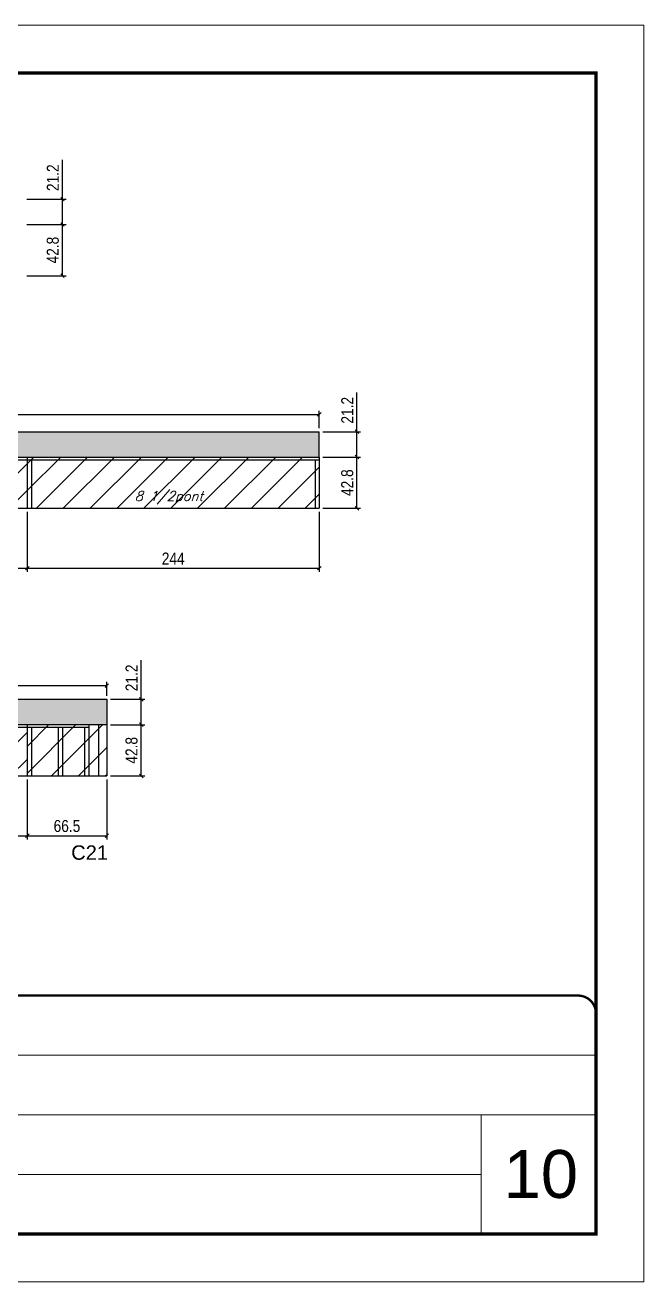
# Model space of a CAD drawing. Extents: x -21493 to -15213, y -12134 to 11887.
# Drawn here: x -18927 to -18410, y 8540 to 9590 of the extents above; entities that cross this region are included whole.
import ezdxf

# ---------------------------------------------------------------- set-up
doc = ezdxf.new("R2010")
doc.units = 0
doc.linetypes.add('CONTINUO', pattern=[0])
doc.linetypes.add('DASHED', pattern=[0.75, 0.5, -0.25])
for name, color, linetype in [('5', 5, 'Continuous'), ('COTA', 241, 'Continuous'), ('Painéis', 200, 'Continuous'), ('Reaproveitamento', 251, 'Continuous'), ('SARR_2.2x7', 40, 'Continuous'), ('SARR_3.5x7', 81, 'Continuous'), ('texto', 7, 'Continuous')]:
    doc.layers.add(name, color=color, linetype=linetype)
for name, color, linetype, lineweight in [('CARIMBO', 255, 'Continuous', 9), ('Folhas', 255, 'Continuous', 9), ('SARRAFO DE PRESSAO', 251, 'DASHED', 9)]:
    doc.layers.add(name, color=color, linetype=linetype, lineweight=lineweight)
doc.styles.add('ARIAL', font='arial.ttf')
doc.styles.add('COTA TECNICA', font='techl___.ttf', dxfattribs={"height": 10})
doc.styles.add('COTA TECNICA-50', font='techl___.ttf', dxfattribs={"height": 9})
doc.styles.add('Romans', font='romans.shx')
doc.styles.get("Standard").update_dxf_attribs({"font": 'arial.ttf'})
doc.dimstyles.new('COTA PAINEL-50', dxfattribs={"dimtxt": 9, "dimasz": 3, "dimexe": 3, "dimexo": 3, "dimgap": 3, "dimtad": 1, "dimdec": 1, "dimzin": 12, "dimdsep": 46, "dimtxsty": 'COTA TECNICA-50', "dimblk1": 'OBLIQUE', "dimblk2": 'OBLIQUE', "dimsah": 1, "dimcen": 0.9, "dimclrd": 4, "dimclre": 4, "dimclrt": 240, "dimadec": 1, "dimazin": 3, "dimtfac": 1, "dimtdec": 1, "dimtmove": 0, "dimatfit": 3, "dimfxl": 1, "dimtolj": 1, "dimtzin": 12, "dimarcsym": 0})
doc.dimstyles.new('PAINEL', dxfattribs={"dimtxt": 10, "dimasz": 3, "dimexe": 3, "dimexo": 3, "dimgap": 3, "dimtad": 1, "dimdec": 1, "dimzin": 12, "dimdsep": 46, "dimtxsty": 'COTA TECNICA', "dimblk1": 'OBLIQUE', "dimblk2": 'OBLIQUE', "dimsah": 1, "dimcen": 0.9, "dimclrd": 4, "dimclre": 4, "dimclrt": 240, "dimadec": 1, "dimazin": 3, "dimtfac": 1, "dimtdec": 1, "dimtmove": 0, "dimatfit": 3, "dimfxl": 1, "dimtolj": 1, "dimtzin": 12, "dimarcsym": 0})
pattern_1 = [(50, (-161865.0404, -18028.9707), (5.46554007, -0.47817257), [0.5715, -6.2865]), (355, (-161865.0404, -18028.971), (-1.05730264, 5.73170536), [0.4572, -5.02921753]), (100.4514447, (-161864.585, -18029.0106), (4.40823741, 5.25353256), [0.48570026, -5.34270734]), (46.1842, (-161865.0404, -18027.447), (8.13237123, -1.26126984), [0.85725, -9.42975]), (96.6355576, (-161864.363, -18027.552), (7.122124, 7.42278374), [0.7285507, -8.01406824]), (351.184151, (-161865.04, -18027.447), (7.122124, 7.42278374), [0.685799, -7.54379196]), (21, (-161864.2784, -18027.8277), (4.54843174, -3.06795595), [0.5715, -6.2865]), (326, (-161864.2784, -18027.828), (1.85406085, 5.52563898), [0.4572, -5.0292]), (71.451445, (-161863.8994, -18028.0834), (6.40249258, 2.45768307), [0.48570026, -5.34269813]), (37.5, (-161865.0404, -18028.9707), (0.092658098, 2.536651166), [0, -4.96824, 0, -5.1054, 0, -5.04825]), (7.5, (-161865.0404, -18028.9707), (2.004589875, 3.005417245), [0, -2.91084, 0, -4.85394, 0, -1.92405]), (327.5, (-161866.7397, -18028.9707), (4.067717855, -0.17186232), [0, -1.905, 0, -5.9436, 0, -7.8867]), (317.5, (-161867.5017, -18028.9707), (4.44387544, 0.76279473), [0, -2.4765, 0, -3.94716, 0, -5.6007])]
pattern_2 = [(45, (-158630.698, -18004.242), (-11.2253202, 11.2253202), [])]

# ---------------------------------------------------------------- blocks, each defined once
blk = doc.blocks.new('_Oblique')
at = {"color": 0, "linetype": 'ByBlock', "lineweight": -2}
blk.add_line((-0.5, -0.5), (0.5, 0.5), dxfattribs=at)
blk = doc.blocks.new('*D750')
at = {"layer": 'COTA', "color": 4, "lineweight": -2, "ltscale": 25, "transparency": 16777216}
for p, q in [((-19169.1, 9183.4), (-19169.1, 9133.4)), ((-18925.1, 9183.4), (-18925.1, 9133.4)), ((-19169.1, 9136.4), (-18925.1, 9136.4))]:
    blk.add_line(p, q, dxfattribs=at)
at = {"layer": 'Defpoints', "color": 0, "ltscale": 25, "transparency": 16777216}
for p in [(-19169.1, 9186.4), (-18925.1, 9186.4), (-18925.1, 9136.4)]:
    blk.add_point(p, dxfattribs=at)
at = {"layer": 'COTA', "color": 4, "lineweight": -2, "ltscale": 25, "transparency": 16777216, "xscale": 3, "yscale": 3, "zscale": 3, "rotation": 180}
blk.add_blockref('_Oblique', (-19169.1, 9136.4), dxfattribs=at)
at = {"layer": 'COTA', "color": 4, "lineweight": -2, "ltscale": 25, "transparency": 16777216, "xscale": 3, "yscale": 3, "zscale": 3}
blk.add_blockref('_Oblique', (-18925.1, 9136.4), dxfattribs=at)
at = {"layer": 'COTA', "color": 240, "ltscale": 25, "transparency": 16777216, "insert": (-19047.1, 9144.4), "char_height": 10, "attachment_point": 5, "style": 'COTA TECNICA'}
blk.add_mtext('\\A1;244', dxfattribs=at)
blk = doc.blocks.new('*D751')
at = {"layer": 'COTA', "color": 4, "lineweight": -2, "ltscale": 25, "transparency": 16777216}
for p, q in [((-18925.1, 9183.4), (-18925.1, 9133.4)), ((-18681.1, 9183.4), (-18681.1, 9133.4)), ((-18925.1, 9136.4), (-18681.1, 9136.4))]:
    blk.add_line(p, q, dxfattribs=at)
at = {"layer": 'Defpoints', "color": 0, "ltscale": 25, "transparency": 16777216}
for p in [(-18925.1, 9186.4), (-18681.1, 9186.4), (-18681.1, 9136.4)]:
    blk.add_point(p, dxfattribs=at)
at = {"layer": 'COTA', "color": 4, "lineweight": -2, "ltscale": 25, "transparency": 16777216, "xscale": 3, "yscale": 3, "zscale": 3, "rotation": 180}
blk.add_blockref('_Oblique', (-18925.1, 9136.4), dxfattribs=at)
at = {"layer": 'COTA', "color": 4, "lineweight": -2, "ltscale": 25, "transparency": 16777216, "xscale": 3, "yscale": 3, "zscale": 3}
blk.add_blockref('_Oblique', (-18681.1, 9136.4), dxfattribs=at)
at = {"layer": 'COTA', "color": 240, "ltscale": 25, "transparency": 16777216, "insert": (-18803.1, 9144.4), "char_height": 10, "attachment_point": 5, "style": 'COTA TECNICA'}
blk.add_mtext('\\A1;244', dxfattribs=at)
blk = doc.blocks.new('*D757')
at = {"layer": 'COTA', "color": 4, "lineweight": -2, "ltscale": 25, "transparency": 16777216}
for p, q in [((-19169.1, 8959.8), (-19169.1, 8909.8)), ((-18925.1, 8959.8), (-18925.1, 8909.8)), ((-19169.1, 8912.8), (-18925.1, 8912.8))]:
    blk.add_line(p, q, dxfattribs=at)
at = {"layer": 'Defpoints', "color": 0, "ltscale": 25, "transparency": 16777216}
for p in [(-19169.1, 8962.8), (-18925.1, 8962.8), (-18925.1, 8912.8)]:
    blk.add_point(p, dxfattribs=at)
at = {"layer": 'COTA', "color": 4, "lineweight": -2, "ltscale": 25, "transparency": 16777216, "xscale": 3, "yscale": 3, "zscale": 3, "rotation": 180}
blk.add_blockref('_Oblique', (-19169.1, 8912.8), dxfattribs=at)
at = {"layer": 'COTA', "color": 4, "lineweight": -2, "ltscale": 25, "transparency": 16777216, "xscale": 3, "yscale": 3, "zscale": 3}
blk.add_blockref('_Oblique', (-18925.1, 8912.8), dxfattribs=at)
at = {"layer": 'COTA', "color": 240, "ltscale": 25, "transparency": 16777216, "insert": (-19047.1, 8920.8), "char_height": 10, "attachment_point": 5, "style": 'COTA TECNICA'}
blk.add_mtext('\\A1;244', dxfattribs=at)
blk = doc.blocks.new('*D758')
at = {"layer": 'COTA', "color": 4, "lineweight": -2, "ltscale": 25, "transparency": 16777216}
for p, q in [((-18925.1, 8959.8), (-18925.1, 8909.8)), ((-18858.6, 8959.8), (-18858.6, 8909.8)), ((-18925.1, 8912.8), (-18858.6, 8912.8))]:
    blk.add_line(p, q, dxfattribs=at)
at = {"layer": 'Defpoints', "color": 0, "ltscale": 25, "transparency": 16777216}
for p in [(-18925.1, 8962.8), (-18858.6, 8962.8), (-18858.6, 8912.8)]:
    blk.add_point(p, dxfattribs=at)
at = {"layer": 'COTA', "color": 4, "lineweight": -2, "ltscale": 25, "transparency": 16777216, "xscale": 3, "yscale": 3, "zscale": 3, "rotation": 180}
blk.add_blockref('_Oblique', (-18925.1, 8912.8), dxfattribs=at)
at = {"layer": 'COTA', "color": 4, "lineweight": -2, "ltscale": 25, "transparency": 16777216, "xscale": 3, "yscale": 3, "zscale": 3}
blk.add_blockref('_Oblique', (-18858.6, 8912.8), dxfattribs=at)
at = {"layer": 'COTA', "color": 240, "ltscale": 25, "transparency": 16777216, "insert": (-18891.9, 8920.9), "char_height": 10, "attachment_point": 5, "style": 'COTA TECNICA'}
blk.add_mtext('\\A1;66.5', dxfattribs=at)
blk = doc.blocks.new('*D760')
at = {"layer": 'COTA', "color": 4, "lineweight": -2, "ltscale": 25, "transparency": 16777216}
for p, q in [((-18925.5, 9423.5), (-18892.6, 9423.5)), ((-18895.6, 9380.7), (-18895.6, 9423.5)), ((-18925.5, 9380.7), (-18892.6, 9380.7))]:
    blk.add_line(p, q, dxfattribs=at)
at = {"layer": 'Defpoints', "color": 0, "ltscale": 25, "transparency": 16777216}
for p in [(-18928.5, 9423.5), (-18895.6, 9423.5), (-18928.5, 9380.7)]:
    blk.add_point(p, dxfattribs=at)
at = {"layer": 'COTA', "color": 4, "lineweight": -2, "ltscale": 25, "transparency": 16777216, "xscale": 3, "yscale": 3, "zscale": 3}
for p, rotation in [((-18895.6, 9423.5), 90), ((-18895.6, 9380.7), 270)]:
    blk.add_blockref('_Oblique', p, dxfattribs=dict(at, rotation=rotation))
at = {"layer": 'COTA', "color": 240, "ltscale": 25, "transparency": 16777216, "insert": (-18903.7, 9402.1), "char_height": 10, "attachment_point": 5, "rotation": 90, "style": 'COTA TECNICA'}
blk.add_mtext('\\A1;42.8', dxfattribs=at)
blk = doc.blocks.new('*D761')
at = {"layer": 'COTA', "color": 4, "lineweight": -2, "ltscale": 25, "transparency": 16777216}
for p, q in [((-18895.6, 9444.7), (-18895.6, 9477.5)), ((-18925.5, 9444.7), (-18892.6, 9444.7)), ((-18895.6, 9423.5), (-18895.6, 9444.7)), ((-18925.5, 9423.5), (-18892.6, 9423.5))]:
    blk.add_line(p, q, dxfattribs=at)
at = {"layer": 'Defpoints', "color": 0, "ltscale": 25, "transparency": 16777216}
for p in [(-18928.5, 9444.7), (-18895.6, 9444.7), (-18928.5, 9423.5)]:
    blk.add_point(p, dxfattribs=at)
at = {"layer": 'COTA', "color": 4, "lineweight": -2, "ltscale": 25, "transparency": 16777216, "xscale": 3, "yscale": 3, "zscale": 3}
for p, rotation in [((-18895.6, 9444.7), 90), ((-18895.6, 9423.5), 270)]:
    blk.add_blockref('_Oblique', p, dxfattribs=dict(at, rotation=rotation))
at = {"layer": 'COTA', "color": 240, "ltscale": 25, "transparency": 16777216, "insert": (-18903.7, 9462.6), "char_height": 10, "attachment_point": 5, "rotation": 90, "style": 'COTA TECNICA'}
blk.add_mtext('\\A1;21.2', dxfattribs=at)
blk = doc.blocks.new('*D762')
at = {"layer": 'COTA', "color": 4, "lineweight": -2, "ltscale": 25, "transparency": 16777216}
for p, q in [((-18678.1, 9229.2), (-18646.6, 9229.2)), ((-18649.6, 9186.4), (-18649.6, 9229.2)), ((-18678.1, 9186.4), (-18646.6, 9186.4))]:
    blk.add_line(p, q, dxfattribs=at)
at = {"layer": 'Defpoints', "color": 0, "ltscale": 25, "transparency": 16777216}
for p in [(-18681.1, 9229.2), (-18649.6, 9229.2), (-18681.1, 9186.4)]:
    blk.add_point(p, dxfattribs=at)
at = {"layer": 'COTA', "color": 4, "lineweight": -2, "ltscale": 25, "transparency": 16777216, "xscale": 3, "yscale": 3, "zscale": 3}
for p, rotation in [((-18649.6, 9229.2), 90), ((-18649.6, 9186.4), 270)]:
    blk.add_blockref('_Oblique', p, dxfattribs=dict(at, rotation=rotation))
at = {"layer": 'COTA', "color": 240, "ltscale": 25, "transparency": 16777216, "insert": (-18657.7, 9207.8), "char_height": 10, "attachment_point": 5, "rotation": 90, "style": 'COTA TECNICA'}
blk.add_mtext('\\A1;42.8', dxfattribs=at)
blk = doc.blocks.new('*D763')
at = {"layer": 'COTA', "color": 4, "lineweight": -2, "ltscale": 25, "transparency": 16777216}
for p, q in [((-18649.6, 9250.4), (-18649.6, 9283.1)), ((-18678.1, 9250.4), (-18646.6, 9250.4)), ((-18649.6, 9229.2), (-18649.6, 9250.4)), ((-18678.1, 9229.2), (-18646.6, 9229.2))]:
    blk.add_line(p, q, dxfattribs=at)
at = {"layer": 'Defpoints', "color": 0, "ltscale": 25, "transparency": 16777216}
for p in [(-18681.1, 9250.4), (-18649.6, 9250.4), (-18681.1, 9229.2)]:
    blk.add_point(p, dxfattribs=at)
at = {"layer": 'COTA', "color": 4, "lineweight": -2, "ltscale": 25, "transparency": 16777216, "xscale": 3, "yscale": 3, "zscale": 3}
for p, rotation in [((-18649.6, 9250.4), 90), ((-18649.6, 9229.2), 270)]:
    blk.add_blockref('_Oblique', p, dxfattribs=dict(at, rotation=rotation))
at = {"layer": 'COTA', "color": 240, "ltscale": 25, "transparency": 16777216, "insert": (-18657.7, 9268.3), "char_height": 10, "attachment_point": 5, "rotation": 90, "style": 'COTA TECNICA'}
blk.add_mtext('\\A1;21.2', dxfattribs=at)
blk = doc.blocks.new('*D764')
at = {"layer": 'COTA', "color": 4, "lineweight": -2, "ltscale": 25, "transparency": 16777216}
for p, q in [((-18855.6, 9005.6), (-18826.8, 9005.6)), ((-18829.8, 8962.8), (-18829.8, 9005.6)), ((-18855.6, 8962.8), (-18826.8, 8962.8))]:
    blk.add_line(p, q, dxfattribs=at)
at = {"layer": 'Defpoints', "color": 0, "ltscale": 25, "transparency": 16777216}
for p in [(-18858.6, 9005.6), (-18829.8, 9005.6), (-18858.6, 8962.8)]:
    blk.add_point(p, dxfattribs=at)
at = {"layer": 'COTA', "color": 4, "lineweight": -2, "ltscale": 25, "transparency": 16777216, "xscale": 3, "yscale": 3, "zscale": 3}
for p, rotation in [((-18829.8, 9005.6), 90), ((-18829.8, 8962.8), 270)]:
    blk.add_blockref('_Oblique', p, dxfattribs=dict(at, rotation=rotation))
at = {"layer": 'COTA', "color": 240, "ltscale": 25, "transparency": 16777216, "insert": (-18837.9, 8984.2), "char_height": 10, "attachment_point": 5, "rotation": 90, "style": 'COTA TECNICA'}
blk.add_mtext('\\A1;42.8', dxfattribs=at)
blk = doc.blocks.new('*D765')
at = {"layer": 'COTA', "color": 4, "lineweight": -2, "ltscale": 25, "transparency": 16777216}
for p, q in [((-18829.8, 9026.8), (-18829.8, 9059.6)), ((-18855.6, 9026.8), (-18826.8, 9026.8)), ((-18829.8, 9005.6), (-18829.8, 9026.8)), ((-18855.6, 9005.6), (-18826.8, 9005.6))]:
    blk.add_line(p, q, dxfattribs=at)
at = {"layer": 'Defpoints', "color": 0, "ltscale": 25, "transparency": 16777216}
for p in [(-18858.6, 9026.8), (-18829.8, 9026.8), (-18858.6, 9005.6)]:
    blk.add_point(p, dxfattribs=at)
at = {"layer": 'COTA', "color": 4, "lineweight": -2, "ltscale": 25, "transparency": 16777216, "xscale": 3, "yscale": 3, "zscale": 3}
for p, rotation in [((-18829.8, 9026.8), 90), ((-18829.8, 9005.6), 270)]:
    blk.add_blockref('_Oblique', p, dxfattribs=dict(at, rotation=rotation))
at = {"layer": 'COTA', "color": 240, "ltscale": 25, "transparency": 16777216, "insert": (-18837.9, 9044.7), "char_height": 10, "attachment_point": 5, "rotation": 90, "style": 'COTA TECNICA'}
blk.add_mtext('\\A1;21.2', dxfattribs=at)
blk = doc.blocks.new('9999999999')
at = {"color": 30, "linetype": 'CONTINUO'}
for p, q in [((98564.6, 34379.6), (99584, 34379.6)), ((98564.6, 34329.8), (99488, 34329.8)), ((99584, 34329.8), (99488, 34329.8)), ((99488, 34329.8), (99488, 34230.2)), ((98564.6, 34280), (99488, 34280))]:
    blk.add_line(p, q, dxfattribs=at)
at = {"color": 30, "linetype": 'CONTINUO', "const_width": 2}
blk.add_lwpolyline([(99584, 34230.2), (99584, 34414.4, 0.414214), (99569, 34429.4), (98229, 34429.4, 0.414214), (98214, 34414.4), (98214, 34245.2, 0.414214), (98229, 34230.2), (99584, 34230.2)], format="xyb", dxfattribs=at)
at = {"layer": 'Folhas'}
blk.add_lwpolyline([(98139, 34190.2), (99624, 34190.2), (99624, 35240.2), (98139, 35240.2)], close=True, dxfattribs=at)
at = {"layer": 'Folhas', "color": 30, "const_width": 3}
blk.add_lwpolyline([(98214, 34230.2), (99584, 34230.2), (99584, 35200.2), (98214, 35200.2)], close=True, dxfattribs=at)
blk = doc.blocks.new('*D1863')
at = {"layer": 'COTA', "color": 4, "lineweight": -2, "transparency": 16777216}
for p, q in [((-19657.1, 9253.4), (-19657.1, 9267.9)), ((-19657.1, 9264.9), (-18681.1, 9264.9)), ((-18681.1, 9253.4), (-18681.1, 9267.9))]:
    blk.add_line(p, q, dxfattribs=at)
at = {"layer": 'Defpoints', "color": 0, "transparency": 16777216}
for p in [(-18681.1, 9264.9), (-19657.1, 9250.4), (-18681.1, 9250.4)]:
    blk.add_point(p, dxfattribs=at)
at = {"layer": 'COTA', "color": 4, "lineweight": -2, "transparency": 16777216, "xscale": 3, "yscale": 3, "zscale": 3, "rotation": 180}
blk.add_blockref('_Oblique', (-19657.1, 9264.9), dxfattribs=at)
at = {"layer": 'COTA', "color": 4, "lineweight": -2, "transparency": 16777216, "xscale": 3, "yscale": 3, "zscale": 3}
blk.add_blockref('_Oblique', (-18681.1, 9264.9), dxfattribs=at)
at = {"layer": 'COTA', "color": 240, "transparency": 16777216, "insert": (-19169.1, 9272.6), "char_height": 9, "attachment_point": 5, "style": 'COTA TECNICA-50'}
blk.add_mtext('\\A1;976', dxfattribs=at)
blk = doc.blocks.new('*D1864')
at = {"layer": 'COTA', "color": 4, "lineweight": -2, "transparency": 16777216}
for p, q in [((-19657.1, 9029.8), (-19657.1, 9041.3)), ((-18858.6, 9029.8), (-18858.6, 9041.3)), ((-19657.1, 9038.3), (-18858.6, 9038.3))]:
    blk.add_line(p, q, dxfattribs=at)
at = {"layer": 'Defpoints', "color": 0, "transparency": 16777216}
for p in [(-18858.6, 9038.3), (-19657.1, 9026.8), (-18858.6, 9026.8)]:
    blk.add_point(p, dxfattribs=at)
at = {"layer": 'COTA', "color": 4, "lineweight": -2, "transparency": 16777216, "xscale": 3, "yscale": 3, "zscale": 3, "rotation": 180}
blk.add_blockref('_Oblique', (-19657.1, 9038.3), dxfattribs=at)
at = {"layer": 'COTA', "color": 4, "lineweight": -2, "transparency": 16777216, "xscale": 3, "yscale": 3, "zscale": 3}
blk.add_blockref('_Oblique', (-18858.6, 9038.3), dxfattribs=at)
at = {"layer": 'COTA', "color": 240, "transparency": 16777216, "insert": (-19257.9, 9045.9), "char_height": 9, "attachment_point": 5, "style": 'COTA TECNICA-50'}
blk.add_mtext('\\A1;798.5', dxfattribs=at)

msp = doc.modelspace()

# ---------------------------------------------------------------- hatches: boundary and pattern name
at = {"layer": 'COTA', "ltscale": 25}
h = msp.add_hatch(dxfattribs=at)
h.set_pattern_fill('AR-CONC', color=256, scale=0.03)
h.set_pattern_definition(pattern_1)
h.paths.add_polyline_path([(-19189.64, 9229.22), (-18681.14, 9229.22), (-18681.14, 9250.42), (-19189.64, 9250.42), (-19279.64, 9250.42), (-19657.14, 9250.42), (-19657.14, 9229.22), (-19279.64, 9229.22)])
h = msp.add_hatch(dxfattribs=at)
h.set_pattern_fill('AR-CONC', color=256, scale=0.03)
h.set_pattern_definition(pattern_1)
h.paths.add_polyline_path([(-19415.64, 9026.84), (-19505.64, 9026.84), (-19657.14, 9026.84), (-19657.14, 9005.64), (-19505.64, 9005.64), (-19413.14, 9005.64), (-18858.64, 9005.64), (-18858.64, 9026.84)])
at = {"layer": 'Reaproveitamento', "ltscale": 25}
h = msp.add_hatch(dxfattribs=at)
h.set_pattern_fill('ANSI31', color=256, scale=5)
h.set_pattern_definition(pattern_2)
h.paths.add_polyline_path([(-18925.14, 9229.22), (-19169.14, 9229.22), (-19169.14, 9186.42), (-18925.14, 9186.42)])
h.paths.add_polyline_path([(-19082.73, 9187.31), (-19015.11, 9187.31), (-19009.61, 9203.28), (-19077.23, 9203.28)], flags=24)
h = msp.add_hatch(dxfattribs=at)
h.set_pattern_fill('ANSI31', color=256, scale=5)
h.set_pattern_definition(pattern_2)
h.paths.add_polyline_path([(-18681.14, 9229.22), (-18925.14, 9229.22), (-18925.14, 9186.42), (-18681.14, 9186.42)])
h.paths.add_polyline_path([(-18843.13, 9187.31), (-18775.52, 9187.31), (-18770.02, 9203.28), (-18837.63, 9203.28)], flags=24)
h = msp.add_hatch(dxfattribs=at)
h.set_pattern_fill('ANSI31', color=256, scale=5)
h.set_pattern_definition(pattern_2)
h.paths.add_polyline_path([(-18925.14, 9005.64), (-19169.14, 9005.64), (-19169.14, 8962.84), (-18925.14, 8962.84)])
h.paths.add_polyline_path([(-19077.41, 8963.73), (-19009.79, 8963.73), (-19004.29, 8979.7), (-19071.91, 8979.7)], flags=24)
h = msp.add_hatch(dxfattribs=at)
h.set_pattern_fill('ANSI31', color=256, scale=5)
h.set_pattern_definition([(45, (-157032.198, -20301.392), (-11.2253202, 11.2253202), [])])
h.paths.add_polyline_path([(-18925.14, 9005.64), (-18925.14, 8962.84), (-18858.64, 8962.84), (-18858.64, 9005.64)])

# ---------------------------------------------------------------- linework, layer by layer
at = {"layer": 'COTA', "ltscale": 25}
for p, q in [((-19189.64, 9250.42), (-18681.14, 9250.42)), ((-18681.14, 9229.22), (-18681.14, 9250.42)), ((-19415.64, 9026.84), (-18858.64, 9026.84)), ((-18858.64, 9026.84), (-18858.64, 9005.64))]:
    msp.add_line(p, q, dxfattribs=at)
at = {"layer": 'Painéis'}
for p, q in [((-19189.64, 9229.22), (-18681.14, 9229.22)), ((-19657.14, 9186.42), (-18681.14, 9186.42)), ((-19189.64, 9186.42), (-18681.14, 9186.42)), ((-19413.14, 9005.64), (-18858.64, 9005.64)), ((-19657.14, 8962.84), (-18858.64, 8962.84))]:
    msp.add_line(p, q, dxfattribs=at)
at = {"layer": 'Painéis', "ltscale": 25}
for p, q in [((-18925.14, 9229.22), (-18925.14, 9186.42)), ((-18681.14, 9229.22), (-18681.14, 9186.42)), ((-18925.14, 9005.64), (-18925.14, 8962.84)), ((-18858.64, 9005.64), (-18858.64, 8962.84))]:
    msp.add_line(p, q, dxfattribs=at)
at = {"layer": 'SARR_2.2x7', "linetype": 'Continuous'}
for p, q in [((-19169.14, 9227.02), (-18681.14, 9227.02)), ((-19413.14, 9003.44), (-18873.64, 9003.44)), ((-18865.64, 9005.64), (-18865.64, 8962.84))]:
    msp.add_line(p, q, dxfattribs=at)
at = {"layer": 'SARR_3.5x7'}
for p, q in [((-18921.64, 9227.02), (-18921.64, 9186.42)), ((-18684.64, 9227.02), (-18684.64, 9186.42)), ((-18921.64, 9003.44), (-18921.64, 8962.84)), ((-18899.14, 9003.44), (-18899.14, 8962.84)), ((-18895.64, 9003.44), (-18895.64, 8962.84)), ((-18877.14, 9003.44), (-18877.14, 8962.84)), ((-18873.64, 9005.64), (-18873.64, 8962.84))]:
    msp.add_line(p, q, dxfattribs=at)

# ---------------------------------------------------------------- block references
at = {"layer": 'SARRAFO DE PRESSAO', "color": 6, "linetype": 'ByBlock'}
msp.add_blockref('9999999999', (-118033.89, -25650.12), dxfattribs=at)

# ---------------------------------------------------------------- texts
at = {"layer": '5', "linetype": 'Continuous'}
msp.add_text('C21', height=12, rotation=359.99996, dxfattribs=at).set_placement((-18888.34, 8892.77))
at = {"layer": 'CARIMBO', "style": 'ARIAL'}
msp.add_text('10', height=40, dxfattribs=at).set_placement((-18527.05, 8610.23))
at = {"layer": 'texto', "color": 2, "insert": (-18806.77, 9195.3), "char_height": 8, "attachment_point": 5, "style": 'Romans'}
msp.add_mtext('{\\Q19;\\C256;8 1/2pont}', dxfattribs=at)

# ---------------------------------------------------------------- dimensions: what is measured, and where the dimension line sits
at = {"layer": 'COTA', "ltscale": 25}
for base, p1, p2, picture, middle in [((-18895.61, 9444.73), (-18928.53, 9423.53), (-18928.53, 9444.73), '*D761', (-18903.67, 9462.6)), ((-18895.61, 9423.53), (-18928.53, 9380.73), (-18928.53, 9423.53), '*D760', (-18903.7, 9402.13)), ((-18649.61, 9250.42), (-18681.14, 9229.22), (-18681.14, 9250.42), '*D763', (-18657.67, 9268.29)), ((-18649.61, 9229.22), (-18681.14, 9186.42), (-18681.14, 9229.22), '*D762', (-18657.7, 9207.82)), ((-18829.8, 9026.84), (-18858.64, 9005.64), (-18858.64, 9026.84), '*D765', (-18837.86, 9044.7)), ((-18829.8, 9005.64), (-18858.64, 8962.84), (-18858.64, 9005.64), '*D764', (-18837.89, 8984.24))]:
    dim = msp.add_linear_dim(base=base, p1=p1, p2=p2, angle=90, dimstyle='PAINEL', dxfattribs=at)
    dim.commit()
    dim.dimension.update_dxf_attribs({"geometry": picture, "text_midpoint": middle})
at = {"layer": 'COTA'}
for base, p1, p2, picture, middle in [((-18681.14, 9264.94), (-19657.14, 9250.42), (-18681.14, 9250.42), '*D1863', (-19169.14, 9272.56)), ((-18858.64, 9038.32), (-19657.14, 9026.84), (-18858.64, 9026.84), '*D1864', (-19257.89, 9045.94))]:
    dim = msp.add_linear_dim(base=base, p1=p1, p2=p2, dimstyle='COTA PAINEL-50', dxfattribs=at)
    dim.commit()
    dim.dimension.update_dxf_attribs({"geometry": picture, "text_midpoint": middle})
at = {"layer": 'COTA', "ltscale": 25}
for base, p1, p2, picture, middle in [((-18925.14, 9136.35), (-19169.14, 9186.42), (-18925.14, 9186.42), '*D750', (-19047.14, 9144.43)), ((-18681.14, 9136.35), (-18925.14, 9186.42), (-18681.14, 9186.42), '*D751', (-18803.14, 9144.43)), ((-18925.14, 8912.77), (-19169.14, 8962.84), (-18925.14, 8962.84), '*D757', (-19047.14, 8920.84)), ((-18858.64, 8912.77), (-18925.14, 8962.84), (-18858.64, 8962.84), '*D758', (-18891.89, 8920.88))]:
    dim = msp.add_linear_dim(base=base, p1=p1, p2=p2, dimstyle='PAINEL', override={"dimtmove": 1}, dxfattribs=at)
    dim.commit()
    dim.dimension.update_dxf_attribs({"geometry": picture, "text_midpoint": middle})

doc.saveas('drawing.dxf')
